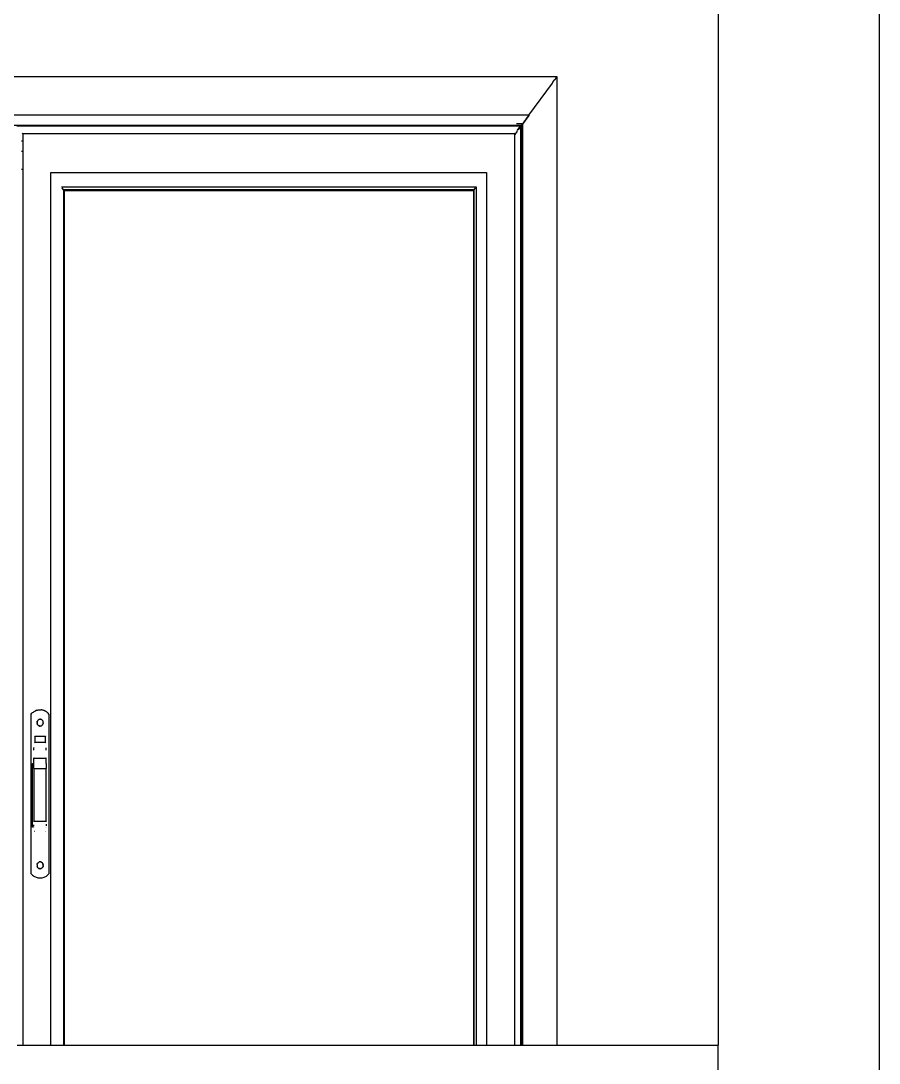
# Model space of a CAD drawing. Header units: inches. Extents: x 5914 to 162157, y -20538 to 282354.
# Drawn here: x 154540 to 154585.8, y -19918.1 to -19862.3 of the extents above; entities that cross this region are included whole.
import ezdxf

# ---------------------------------------------------------------- set-up
doc = ezdxf.new("R2010")
doc.units = ezdxf.units.IN
doc.header["$MEASUREMENT"] = 0
doc.layers.add('ELE1 RA', color=1, linetype='Continuous', lineweight=30)
doc.layers.add('HATCH RA', color=8, linetype='Continuous', lineweight=5)

# ---------------------------------------------------------------- blocks, each defined once
blk = doc.blocks.new('TDG')
at = {"layer": 'ELE1 RA'}
for p, q in [((159193.783, -15524.96), (159193.783, -15593.108)), ((159202.783, -15524.96), (159202.783, -15839.96)), ((159184.774, -15538.962), (159124.802, -15538.96)), ((159184.554, -15539.264), (159184.664, -15539.113)), ((159184.664, -15539.113), (159184.671, -15539.103)), ((159184.671, -15539.103), (159184.762, -15538.979)), ((159184.763, -15538.977), (159184.762, -15538.979)), ((159184.763, -15538.977), (159184.767, -15538.971)), ((159184.767, -15538.971), (159184.77, -15538.967)), ((159184.77, -15538.967), (159184.771, -15538.967)), ((159184.773, -15538.963), (159184.771, -15538.967)), ((159184.773, -15538.963), (159184.774, -15538.962)), ((159184.774, -15538.962), (159184.775, -15538.96)), ((159184.787, -15538.96), (159184.775, -15538.96)), ((159184.787, -15593.108), (159184.787, -15538.96)), ((159183.205, -15541.113), (159184.522, -15539.307)), ((159184.522, -15539.307), (159184.529, -15539.298)), ((159184.529, -15539.298), (159184.547, -15539.273)), ((159184.547, -15539.273), (159184.55, -15539.269)), ((159184.55, -15539.269), (159184.551, -15539.268)), ((159184.551, -15539.268), (159184.553, -15539.265)), ((159184.553, -15539.265), (159184.554, -15539.264)), ((159183.199, -15541.102), (159126.378, -15541.102)), ((159183.21, -15541.125), (159182.863, -15541.601)), ((159182.899, -15541.533), (159182.895, -15541.539)), ((159182.9, -15541.532), (159182.899, -15541.533)), ((159182.901, -15541.53), (159182.9, -15541.532)), ((159182.902, -15541.529), (159182.901, -15541.53)), ((159182.903, -15541.527), (159182.902, -15541.529)), ((159182.903, -15541.527), (159182.905, -15541.525)), ((159182.905, -15541.525), (159182.906, -15541.523)), ((159182.906, -15541.523), (159182.907, -15541.522)), ((159182.91, -15541.518), (159182.907, -15541.522)), ((159182.91, -15541.518), (159182.911, -15541.516)), ((159182.911, -15541.516), (159182.913, -15541.514)), ((159182.928, -15541.493), (159182.913, -15541.514)), ((159182.928, -15541.493), (159182.929, -15541.492)), ((159182.929, -15541.492), (159182.945, -15541.47)), ((159182.945, -15541.47), (159182.946, -15541.468)), ((159182.946, -15541.468), (159182.949, -15541.464)), ((159182.949, -15541.464), (159182.95, -15541.462)), ((159182.95, -15541.462), (159182.953, -15541.459)), ((159182.953, -15541.459), (159182.962, -15541.447)), ((159182.962, -15541.447), (159182.969, -15541.436)), ((159182.969, -15541.436), (159182.971, -15541.435)), ((159182.971, -15541.435), (159182.972, -15541.432)), ((159182.972, -15541.432), (159182.974, -15541.431)), ((159182.974, -15541.431), (159182.985, -15541.415)), ((159182.985, -15541.415), (159182.986, -15541.414)), ((159182.986, -15541.414), (159182.987, -15541.412)), ((159182.987, -15541.412), (159182.988, -15541.411)), ((159182.988, -15541.411), (159182.99, -15541.408)), ((159182.991, -15541.406), (159182.99, -15541.408)), ((159182.991, -15541.406), (159182.997, -15541.398)), ((159182.998, -15541.397), (159182.997, -15541.398)), ((159183.004, -15541.389), (159182.998, -15541.397)), ((159183.032, -15541.351), (159183.004, -15541.389)), ((159183.036, -15541.344), (159183.032, -15541.351)), ((159183.045, -15541.333), (159183.036, -15541.344)), ((159183.067, -15541.302), (159183.045, -15541.333)), ((159183.073, -15541.295), (159183.067, -15541.302)), ((159183.073, -15541.295), (159183.074, -15541.293)), ((159183.074, -15541.293), (159183.075, -15541.292)), ((159183.075, -15541.291), (159183.076, -15541.29)), ((159183.075, -15541.292), (159183.075, -15541.291)), ((159183.078, -15541.287), (159183.076, -15541.29)), ((159183.078, -15541.287), (159183.081, -15541.284)), ((159183.079, -15541.268), (159183.09, -15541.265)), ((159183.081, -15541.284), (159183.083, -15541.28)), ((159183.083, -15541.28), (159183.084, -15541.279)), ((159183.084, -15541.279), (159183.085, -15541.277)), ((159183.085, -15541.277), (159183.096, -15541.263)), ((159183.091, -15541.264), (159183.09, -15541.265)), ((159183.096, -15541.263), (159183.094, -15541.271)), ((159183.094, -15541.273), (159183.094, -15541.271)), ((159183.097, -15541.261), (159183.096, -15541.263)), ((159183.098, -15541.26), (159183.097, -15541.261)), ((159183.099, -15541.259), (159183.098, -15541.26)), ((159183.1, -15541.257), (159183.099, -15541.258)), ((159183.099, -15541.258), (159183.099, -15541.259)), ((159183.114, -15541.238), (159183.1, -15541.257)), ((159183.114, -15541.238), (159183.124, -15541.225)), ((159183.125, -15541.223), (159183.124, -15541.225)), ((159183.127, -15541.221), (159183.125, -15541.223)), ((159183.13, -15541.216), (159183.127, -15541.221)), ((159183.13, -15541.216), (159183.14, -15541.202)), ((159183.142, -15541.2), (159183.14, -15541.202)), ((159183.141, -15541.201), (159183.14, -15541.202)), ((159183.185, -15541.141), (159183.142, -15541.2)), ((159183.193, -15541.129), (159183.185, -15541.141)), ((159183.193, -15541.129), (159183.197, -15541.125)), ((159183.197, -15541.125), (159183.199, -15541.121)), ((159183.199, -15541.102), (159183.208, -15541.105)), ((159183.202, -15541.117), (159183.199, -15541.121)), ((159183.202, -15541.117), (159183.205, -15541.114)), ((159183.205, -15541.113), (159183.208, -15541.105)), ((159183.211, -15541.11), (159183.205, -15541.113)), ((159183.205, -15541.114), (159183.205, -15541.113)), ((159183.213, -15541.121), (159183.21, -15541.125)), ((159183.211, -15541.11), (159183.213, -15541.121)), ((159126.784, -15541.66), (159182.793, -15541.66)), ((159154.584, -15541.678), (159154.993, -15541.678)), ((159182.744, -15541.717), (159154.612, -15541.717)), ((159154.993, -15541.678), (159154.974, -15541.704)), ((159154.993, -15541.678), (159154.993, -15541.704)), ((159154.993, -15541.678), (159182.773, -15541.678)), ((159182.561, -15541.996), (159182.428, -15542.179)), ((159182.847, -15541.583), (159182.515, -15541.583)), ((159182.561, -15541.968), (159182.744, -15541.717)), ((159182.65, -15541.875), (159182.612, -15541.927)), ((159182.651, -15541.873), (159182.65, -15541.875)), ((159182.72, -15541.778), (159182.651, -15541.873)), ((159182.744, -15541.745), (159182.72, -15541.778)), ((159182.773, -15541.678), (159182.744, -15541.717)), ((159182.773, -15541.706), (159182.744, -15541.745)), ((159182.744, -15541.717), (159182.744, -15541.745)), ((159182.744, -15541.745), (159182.744, -15593.108)), ((159182.773, -15541.678), (159182.773, -15541.706)), ((159182.773, -15541.706), (159182.775, -15541.703)), ((159182.773, -15541.706), (159182.773, -15593.108)), ((159182.779, -15541.697), (159182.775, -15541.703)), ((159182.779, -15541.697), (159182.781, -15541.694)), ((159182.781, -15541.694), (159182.787, -15541.687)), ((159182.788, -15541.685), (159182.787, -15541.686)), ((159182.787, -15541.686), (159182.787, -15541.687)), ((159182.789, -15541.683), (159182.788, -15541.685)), ((159182.789, -15541.683), (159182.791, -15541.681)), ((159182.791, -15541.681), (159182.803, -15541.664)), ((159182.793, -15541.66), (159182.805, -15541.657)), ((159182.803, -15541.664), (159182.813, -15541.65)), ((159182.805, -15541.657), (159182.813, -15541.65)), ((159182.808, -15541.663), (159182.806, -15541.679)), ((159182.809, -15541.675), (159182.806, -15541.679)), ((159182.808, -15541.663), (159182.813, -15541.65)), ((159182.817, -15541.663), (159182.809, -15541.675)), ((159182.813, -15541.65), (159182.814, -15541.649)), ((159182.814, -15541.649), (159182.815, -15541.648)), ((159182.815, -15541.648), (159182.817, -15541.645)), ((159182.817, -15541.663), (159182.862, -15541.604)), ((159182.818, -15541.644), (159182.817, -15541.645)), ((159182.822, -15541.638), (159182.818, -15541.644)), ((159182.825, -15541.634), (159182.822, -15541.638)), ((159182.83, -15541.628), (159182.825, -15541.634)), ((159182.833, -15541.623), (159182.83, -15541.628)), ((159182.836, -15541.619), (159182.833, -15541.623)), ((159182.838, -15541.617), (159182.836, -15541.619)), ((159182.84, -15541.614), (159182.838, -15541.616)), ((159182.838, -15541.616), (159182.838, -15541.617)), ((159182.841, -15541.612), (159182.84, -15541.614)), ((159182.843, -15541.61), (159182.841, -15541.612)), ((159182.844, -15541.608), (159182.843, -15541.61)), ((159182.849, -15541.601), (159182.844, -15541.608)), ((159182.847, -15541.583), (159182.861, -15541.58)), ((159182.853, -15541.597), (159182.849, -15541.601)), ((159182.859, -15541.588), (159182.853, -15541.597)), ((159182.861, -15541.585), (159182.859, -15541.588)), ((159182.861, -15541.58), (159182.868, -15541.575)), ((159182.868, -15541.575), (159182.861, -15541.585)), ((159182.862, -15541.604), (159182.863, -15541.601)), ((159182.862, -15541.604), (159182.862, -15593.108)), ((159182.863, -15541.601), (159182.864, -15541.585)), ((159182.864, -15541.585), (159182.868, -15541.575)), ((159182.868, -15541.575), (159182.869, -15541.574)), ((159182.869, -15541.574), (159182.871, -15541.572)), ((159182.872, -15541.57), (159182.871, -15541.572)), ((159182.873, -15541.568), (159182.872, -15541.57)), ((159182.874, -15541.566), (159182.873, -15541.568)), ((159182.875, -15541.565), (159182.874, -15541.566)), ((159182.875, -15541.565), (159182.876, -15541.564)), ((159182.876, -15541.564), (159182.877, -15541.563)), ((159182.877, -15541.563), (159182.879, -15541.56)), ((159182.879, -15541.56), (159182.88, -15541.558)), ((159182.88, -15541.558), (159182.882, -15541.556)), ((159182.882, -15541.556), (159182.883, -15541.555)), ((159182.883, -15541.555), (159182.885, -15541.552)), ((159182.885, -15541.552), (159182.889, -15541.547)), ((159182.889, -15541.547), (159182.89, -15541.545)), ((159182.892, -15541.542), (159182.89, -15541.545)), ((159182.893, -15541.541), (159182.892, -15541.542)), ((159182.894, -15541.54), (159182.893, -15541.541)), ((159182.895, -15541.539), (159182.894, -15541.54)), ((159154.929, -15542.561), (159154.853, -15542.561)), ((159154.929, -15542.151), (159154.905, -15542.118)), ((159182.428, -15542.151), (159154.929, -15542.151)), ((159154.929, -15542.151), (159154.929, -15542.561)), ((159154.929, -15542.561), (159154.929, -15543.119)), ((159182.452, -15542.118), (159182.428, -15542.151)), ((159182.428, -15542.179), (159182.428, -15542.151)), ((159182.428, -15593.108), (159182.428, -15542.179)), ((159154.853, -15543.119), (159154.929, -15543.119)), ((159154.929, -15543.119), (159154.929, -15544.141)), ((159154.929, -15544.141), (159154.853, -15544.141)), ((159154.929, -15544.141), (159154.929, -15593.108)), ((159156.498, -15593.108), (159156.498, -15544.303)), ((159156.506, -15544.313), (159180.851, -15544.313)), ((159156.506, -15593.108), (159156.506, -15544.313)), ((159180.851, -15544.313), (159180.851, -15593.108)), ((159180.858, -15593.108), (159180.858, -15544.303)), ((159157.091, -15545.116), (159180.266, -15545.116)), ((159157.21, -15545.279), (159157.134, -15545.175)), ((159157.21, -15545.279), (159157.21, -15593.108)), ((159180.146, -15545.279), (159157.21, -15545.279)), ((159157.239, -15545.319), (159157.21, -15545.279)), ((159157.239, -15545.319), (159180.118, -15545.319)), ((159157.239, -15545.319), (159157.239, -15593.108)), ((159180.146, -15545.279), (159180.118, -15545.319)), ((159180.118, -15545.319), (159180.118, -15593.108)), ((159180.146, -15545.279), (159180.222, -15545.175)), ((159180.146, -15593.108), (159180.146, -15545.279)), ((159180.266, -15545.116), (159180.266, -15593.108)), ((159155.408, -15574.587), (159155.444, -15574.546)), ((159155.408, -15583.524), (159155.408, -15574.587)), ((159155.444, -15574.546), (159155.482, -15574.509)), ((159155.482, -15574.509), (159155.523, -15574.476)), ((159155.523, -15574.476), (159155.565, -15574.446)), ((159155.565, -15574.446), (159155.609, -15574.42)), ((159155.609, -15574.42), (159155.655, -15574.397)), ((159155.702, -15574.379), (159155.655, -15574.397)), ((159155.702, -15574.379), (159155.751, -15574.364)), ((159155.751, -15574.364), (159155.8, -15574.354)), ((159155.8, -15574.354), (159155.85, -15574.347)), ((159155.85, -15574.347), (159155.901, -15574.345)), ((159155.901, -15574.345), (159155.952, -15574.347)), ((159156.002, -15574.354), (159155.952, -15574.347)), ((159156.051, -15574.364), (159156.002, -15574.354)), ((159156.051, -15574.364), (159156.1, -15574.379)), ((159156.1, -15574.379), (159156.147, -15574.397)), ((159156.147, -15574.397), (159156.193, -15574.42)), ((159156.237, -15574.446), (159156.193, -15574.42)), ((159156.237, -15574.446), (159156.28, -15574.476)), ((159156.32, -15574.509), (159156.28, -15574.476)), ((159156.32, -15574.509), (159156.358, -15574.546)), ((159156.394, -15574.587), (159156.358, -15574.546)), ((159156.394, -15574.587), (159156.394, -15583.524)), ((159155.731, -15575.048), (159155.73, -15575.051)), ((159155.73, -15575.051), (159155.73, -15575.058)), ((159155.73, -15575.061), (159155.73, -15575.058)), ((159155.73, -15575.065), (159155.73, -15575.061)), ((159155.73, -15575.068), (159155.73, -15575.065)), ((159155.73, -15575.068), (159155.73, -15575.07)), ((159155.73, -15575.07), (159155.73, -15575.071)), ((159155.73, -15575.075), (159155.73, -15575.071)), ((159155.73, -15575.078), (159155.73, -15575.075)), ((159155.73, -15575.082), (159155.73, -15575.078)), ((159155.73, -15575.085), (159155.73, -15575.082)), ((159155.73, -15575.085), (159155.73, -15575.088)), ((159155.731, -15575.092), (159155.73, -15575.088)), ((159155.731, -15575.041), (159155.732, -15575.038)), ((159155.731, -15575.044), (159155.731, -15575.041)), ((159155.731, -15575.044), (159155.731, -15575.048)), ((159155.731, -15575.095), (159155.731, -15575.092)), ((159155.731, -15575.095), (159155.731, -15575.098)), ((159155.731, -15575.098), (159155.732, -15575.102)), ((159155.733, -15575.034), (159155.732, -15575.038)), ((159155.732, -15575.102), (159155.733, -15575.105)), ((159155.733, -15575.034), (159155.734, -15575.028)), ((159155.733, -15575.105), (159155.733, -15575.109)), ((159155.734, -15575.112), (159155.733, -15575.109)), ((159155.734, -15575.024), (159155.735, -15575.021)), ((159155.734, -15575.028), (159155.734, -15575.024)), ((159155.735, -15575.119), (159155.734, -15575.112)), ((159155.736, -15575.018), (159155.735, -15575.021)), ((159155.735, -15575.119), (159155.736, -15575.121)), ((159155.737, -15575.014), (159155.736, -15575.018)), ((159155.736, -15575.121), (159155.737, -15575.125)), ((159155.737, -15575.014), (159155.738, -15575.011)), ((159155.737, -15575.125), (159155.738, -15575.129)), ((159155.738, -15575.009), (159155.744, -15574.993)), ((159155.738, -15575.011), (159155.738, -15575.009)), ((159155.739, -15575.132), (159155.738, -15575.129)), ((159155.74, -15575.136), (159155.739, -15575.132)), ((159155.741, -15575.139), (159155.74, -15575.136)), ((159155.742, -15575.142), (159155.741, -15575.139)), ((159155.742, -15575.142), (159155.743, -15575.145)), ((159155.744, -15575.148), (159155.743, -15575.145)), ((159155.744, -15574.993), (159155.745, -15574.989)), ((159155.745, -15575.15), (159155.744, -15575.148)), ((159155.745, -15574.988), (159155.746, -15574.986)), ((159155.745, -15574.989), (159155.745, -15574.988)), ((159155.746, -15575.152), (159155.745, -15575.15)), ((159155.745, -15575.15), (159155.745, -15575.151)), ((159155.746, -15575.152), (159155.745, -15575.151)), ((159155.746, -15574.986), (159155.747, -15574.984)), ((159155.746, -15575.152), (159155.747, -15575.154)), ((159155.747, -15574.984), (159155.748, -15574.983)), ((159155.748, -15575.157), (159155.747, -15575.154)), ((159155.749, -15574.98), (159155.748, -15574.983)), ((159155.749, -15575.159), (159155.748, -15575.157)), ((159155.752, -15574.974), (159155.749, -15574.98)), ((159155.75, -15575.161), (159155.749, -15575.159)), ((159155.752, -15575.165), (159155.75, -15575.161)), ((159155.755, -15574.969), (159155.752, -15574.974)), ((159155.752, -15575.165), (159155.753, -15575.167)), ((159155.754, -15575.169), (159155.753, -15575.167)), ((159155.756, -15575.172), (159155.754, -15575.169)), ((159155.757, -15574.964), (159155.755, -15574.969)), ((159155.756, -15575.172), (159155.757, -15575.175)), ((159155.758, -15574.963), (159155.757, -15574.964)), ((159155.759, -15575.177), (159155.757, -15575.175)), ((159155.76, -15574.96), (159155.758, -15574.963)), ((159155.761, -15575.18), (159155.759, -15575.177)), ((159155.762, -15574.957), (159155.76, -15574.96)), ((159155.761, -15575.18), (159155.762, -15575.183)), ((159155.762, -15574.957), (159155.764, -15574.954)), ((159155.764, -15575.186), (159155.762, -15575.183)), ((159155.764, -15574.954), (159155.767, -15574.949)), ((159155.766, -15575.189), (159155.764, -15575.186)), ((159155.766, -15575.189), (159155.768, -15575.191)), ((159155.769, -15574.946), (159155.767, -15574.949)), ((159155.768, -15575.191), (159155.77, -15575.194)), ((159155.769, -15574.946), (159155.771, -15574.944)), ((159155.772, -15575.196), (159155.77, -15575.194)), ((159155.772, -15574.943), (159155.771, -15574.944)), ((159155.773, -15574.941), (159155.772, -15574.943)), ((159155.773, -15575.198), (159155.772, -15575.196)), ((159155.789, -15574.924), (159155.773, -15574.941)), ((159155.774, -15575.199), (159155.773, -15575.198)), ((159155.774, -15575.199), (159155.778, -15575.204)), ((159155.778, -15575.204), (159155.78, -15575.207)), ((159155.78, -15575.207), (159155.783, -15575.209)), ((159155.785, -15575.212), (159155.783, -15575.209)), ((159155.787, -15575.214), (159155.785, -15575.212)), ((159155.789, -15575.216), (159155.787, -15575.214)), ((159155.791, -15574.922), (159155.789, -15574.924)), ((159155.789, -15575.216), (159155.789, -15575.216)), ((159155.789, -15575.216), (159155.797, -15575.223)), ((159155.793, -15574.92), (159155.791, -15574.922)), ((159155.798, -15574.915), (159155.793, -15574.92)), ((159155.801, -15575.227), (159155.797, -15575.223)), ((159155.798, -15574.915), (159155.8, -15574.913)), ((159155.8, -15574.913), (159155.806, -15574.909)), ((159155.804, -15575.229), (159155.801, -15575.227)), ((159155.804, -15575.229), (159155.805, -15575.229)), ((159155.805, -15575.229), (159155.808, -15575.232)), ((159155.806, -15574.909), (159155.808, -15574.908)), ((159155.81, -15574.906), (159155.808, -15574.908)), ((159155.808, -15575.232), (159155.809, -15575.232)), ((159155.814, -15575.236), (159155.809, -15575.232)), ((159155.81, -15574.906), (159155.813, -15574.904)), ((159155.813, -15574.904), (159155.815, -15574.903)), ((159155.813, -15574.904), (159155.814, -15574.904)), ((159155.814, -15574.904), (159155.815, -15574.903)), ((159155.819, -15575.239), (159155.814, -15575.236)), ((159155.816, -15574.902), (159155.815, -15574.903)), ((159155.816, -15574.902), (159155.822, -15574.898)), ((159155.822, -15575.241), (159155.819, -15575.239)), ((159155.822, -15574.898), (159155.824, -15574.897)), ((159155.824, -15575.242), (159155.822, -15575.241)), ((159155.824, -15574.897), (159155.828, -15574.895)), ((159155.829, -15575.245), (159155.824, -15575.242)), ((159155.83, -15574.894), (159155.828, -15574.895)), ((159155.828, -15574.895), (159155.829, -15574.894)), ((159155.83, -15574.894), (159155.829, -15574.894)), ((159155.829, -15575.245), (159155.83, -15575.245)), ((159155.83, -15574.894), (159155.832, -15574.893)), ((159155.832, -15575.246), (159155.83, -15575.245)), ((159155.832, -15574.893), (159155.834, -15574.892)), ((159155.832, -15575.246), (159155.849, -15575.253)), ((159155.834, -15574.892), (159155.837, -15574.891)), ((159155.84, -15574.889), (159155.837, -15574.891)), ((159155.84, -15574.889), (159155.842, -15574.888)), ((159155.845, -15574.887), (159155.842, -15574.888)), ((159155.845, -15574.887), (159155.848, -15574.886)), ((159155.852, -15574.885), (159155.848, -15574.886)), ((159155.849, -15575.253), (159155.85, -15575.254)), ((159155.852, -15575.255), (159155.85, -15575.254)), ((159155.876, -15574.879), (159155.852, -15574.885)), ((159155.855, -15575.256), (159155.852, -15575.255)), ((159155.858, -15575.257), (159155.855, -15575.256)), ((159155.861, -15575.257), (159155.858, -15575.257)), ((159155.861, -15575.257), (159155.867, -15575.259)), ((159155.87, -15575.26), (159155.867, -15575.259)), ((159155.873, -15575.26), (159155.87, -15575.26)), ((159155.873, -15575.26), (159155.876, -15575.261)), ((159155.878, -15574.878), (159155.876, -15574.879)), ((159155.879, -15575.261), (159155.876, -15575.261)), ((159155.878, -15574.878), (159155.884, -15574.877)), ((159155.879, -15575.261), (159155.882, -15575.262)), ((159155.882, -15575.262), (159155.888, -15575.262)), ((159155.884, -15574.877), (159155.887, -15574.877)), ((159155.89, -15574.877), (159155.887, -15574.877)), ((159155.894, -15575.263), (159155.888, -15575.262)), ((159155.894, -15574.877), (159155.89, -15574.877)), ((159155.894, -15574.877), (159155.897, -15574.877)), ((159155.9, -15575.263), (159155.894, -15575.263)), ((159155.9, -15574.877), (159155.897, -15574.877)), ((159155.9, -15574.877), (159155.901, -15574.876)), ((159155.901, -15575.263), (159155.9, -15575.263)), ((159155.901, -15574.876), (159155.903, -15574.877)), ((159155.903, -15575.263), (159155.901, -15575.263)), ((159155.903, -15574.877), (159155.906, -15574.877)), ((159155.903, -15575.263), (159155.909, -15575.263)), ((159155.912, -15574.877), (159155.906, -15574.877)), ((159155.918, -15575.262), (159155.909, -15575.263)), ((159155.915, -15574.877), (159155.912, -15574.877)), ((159155.921, -15574.878), (159155.915, -15574.877)), ((159155.918, -15575.262), (159155.921, -15575.262)), ((159155.921, -15574.878), (159155.927, -15574.879)), ((159155.924, -15575.261), (159155.921, -15575.262)), ((159155.926, -15575.261), (159155.924, -15575.261)), ((159155.926, -15575.261), (159155.951, -15575.255)), ((159155.927, -15574.879), (159155.932, -15574.88)), ((159155.935, -15574.88), (159155.932, -15574.88)), ((159155.935, -15574.88), (159155.938, -15574.881)), ((159155.938, -15574.881), (159155.941, -15574.882)), ((159155.944, -15574.883), (159155.941, -15574.882)), ((159155.947, -15574.884), (159155.944, -15574.883)), ((159155.951, -15574.885), (159155.947, -15574.884)), ((159155.953, -15574.886), (159155.951, -15574.885)), ((159155.951, -15575.255), (159155.954, -15575.253)), ((159155.956, -15574.887), (159155.953, -15574.886)), ((159155.96, -15575.251), (159155.954, -15575.253)), ((159155.956, -15574.887), (159155.958, -15574.888)), ((159155.961, -15574.889), (159155.958, -15574.888)), ((159155.96, -15575.251), (159155.963, -15575.25)), ((159155.967, -15574.891), (159155.961, -15574.889)), ((159155.963, -15575.25), (159155.968, -15575.247)), ((159155.972, -15574.894), (159155.967, -15574.891)), ((159155.968, -15575.247), (159155.973, -15575.245)), ((159155.972, -15574.894), (159155.973, -15574.894)), ((159155.973, -15574.894), (159155.975, -15574.895)), ((159155.973, -15575.245), (159155.977, -15575.243)), ((159155.975, -15574.895), (159155.976, -15574.896)), ((159155.976, -15574.896), (159155.978, -15574.897)), ((159155.995, -15575.232), (159155.977, -15575.243)), ((159155.978, -15574.897), (159155.98, -15574.898)), ((159155.98, -15574.898), (159155.983, -15574.9)), ((159155.983, -15574.9), (159155.986, -15574.902)), ((159155.991, -15574.905), (159155.986, -15574.902)), ((159155.992, -15574.906), (159155.991, -15574.905)), ((159155.993, -15574.907), (159155.992, -15574.906)), ((159155.993, -15574.907), (159155.995, -15574.908)), ((159155.995, -15574.908), (159155.996, -15574.909)), ((159156.014, -15575.216), (159155.995, -15575.232)), ((159155.996, -15574.909), (159155.998, -15574.911)), ((159156.003, -15574.915), (159155.998, -15574.911)), ((159156.003, -15574.915), (159156.006, -15574.917)), ((159156.006, -15574.917), (159156.011, -15574.921)), ((159156.011, -15574.921), (159156.013, -15574.923)), ((159156.013, -15574.923), (159156.014, -15574.924)), ((159156.014, -15574.924), (159156.015, -15574.925)), ((159156.015, -15575.214), (159156.014, -15575.216)), ((159156.015, -15574.925), (159156.017, -15574.928)), ((159156.016, -15575.213), (159156.015, -15575.214)), ((159156.016, -15575.213), (159156.019, -15575.21)), ((159156.017, -15574.928), (159156.02, -15574.93)), ((159156.021, -15575.208), (159156.019, -15575.21)), ((159156.02, -15574.93), (159156.022, -15574.932)), ((159156.025, -15575.203), (159156.021, -15575.208)), ((159156.022, -15574.932), (159156.024, -15574.935)), ((159156.024, -15574.935), (159156.031, -15574.943)), ((159156.025, -15575.203), (159156.029, -15575.198)), ((159156.029, -15575.198), (159156.031, -15575.196)), ((159156.032, -15574.945), (159156.031, -15574.943)), ((159156.035, -15575.19), (159156.031, -15575.196)), ((159156.031, -15575.196), (159156.031, -15575.196)), ((159156.034, -15574.948), (159156.032, -15574.945)), ((159156.034, -15574.948), (159156.036, -15574.951)), ((159156.035, -15575.19), (159156.037, -15575.188)), ((159156.036, -15574.951), (159156.038, -15574.953)), ((159156.037, -15575.188), (159156.039, -15575.185)), ((159156.038, -15574.953), (159156.042, -15574.959)), ((159156.039, -15575.185), (159156.041, -15575.182)), ((159156.042, -15575.179), (159156.041, -15575.182)), ((159156.044, -15574.962), (159156.042, -15574.959)), ((159156.044, -15575.176), (159156.042, -15575.179)), ((159156.044, -15574.962), (159156.045, -15574.964)), ((159156.045, -15575.175), (159156.044, -15575.176)), ((159156.046, -15574.967), (159156.045, -15574.964)), ((159156.045, -15575.175), (159156.055, -15575.154)), ((159156.047, -15574.967), (159156.046, -15574.967)), ((159156.047, -15574.967), (159156.048, -15574.97)), ((159156.048, -15574.97), (159156.049, -15574.972)), ((159156.05, -15574.974), (159156.049, -15574.972)), ((159156.05, -15574.974), (159156.051, -15574.977)), ((159156.051, -15574.977), (159156.052, -15574.978)), ((159156.052, -15574.978), (159156.053, -15574.981)), ((159156.056, -15574.987), (159156.053, -15574.981)), ((159156.055, -15575.154), (159156.056, -15575.153)), ((159156.057, -15574.988), (159156.056, -15574.987)), ((159156.056, -15575.153), (159156.057, -15575.151)), ((159156.065, -15575.014), (159156.057, -15574.988)), ((159156.058, -15575.149), (159156.057, -15575.15)), ((159156.057, -15575.151), (159156.057, -15575.15)), ((159156.065, -15575.125), (159156.058, -15575.149)), ((159156.071, -15575.041), (159156.065, -15575.014)), ((159156.065, -15575.125), (159156.071, -15575.098)), ((159156.073, -15575.07), (159156.071, -15575.041)), ((159156.071, -15575.095), (159156.072, -15575.092)), ((159156.071, -15575.095), (159156.071, -15575.096)), ((159156.071, -15575.096), (159156.071, -15575.098)), ((159156.073, -15575.075), (159156.072, -15575.078)), ((159156.072, -15575.082), (159156.072, -15575.078)), ((159156.072, -15575.085), (159156.072, -15575.082)), ((159156.072, -15575.085), (159156.072, -15575.088)), ((159156.072, -15575.088), (159156.072, -15575.092)), ((159156.073, -15575.071), (159156.073, -15575.07)), ((159156.073, -15575.071), (159156.073, -15575.075)), ((159155.579, -15575.818), (159155.601, -15575.843)), ((159155.601, -15575.843), (159155.601, -15576.181)), ((159156.201, -15575.843), (159155.601, -15575.843)), ((159156.223, -15575.818), (159156.201, -15575.843)), ((159156.201, -15576.181), (159156.201, -15575.843)), ((159155.558, -15576.616), (159155.558, -15576.471)), ((159155.566, -15576.471), (159155.558, -15576.471)), ((159155.601, -15576.181), (159155.579, -15576.205)), ((159156.201, -15576.181), (159155.601, -15576.181)), ((159156.223, -15576.205), (159156.201, -15576.181)), ((159156.244, -15576.471), (159156.237, -15576.471)), ((159156.244, -15576.616), (159156.244, -15576.471)), ((159155.537, -15577.026), (159155.558, -15577.05)), ((159155.558, -15577.05), (159156.244, -15577.05)), ((159155.558, -15577.358), (159155.558, -15577.05)), ((159156.244, -15577.05), (159156.266, -15577.026)), ((159156.244, -15577.358), (159156.244, -15577.05)), ((159155.48, -15580.911), (159155.48, -15577.358)), ((159155.48, -15577.358), (159155.558, -15577.358)), ((159155.558, -15577.63), (159155.558, -15577.358)), ((159155.558, -15577.63), (159156.244, -15577.63)), ((159155.558, -15577.63), (159155.558, -15580.577)), ((159156.244, -15577.358), (159156.266, -15577.358)), ((159156.244, -15577.358), (159156.244, -15577.63)), ((159156.244, -15580.577), (159156.244, -15577.63)), ((159155.558, -15580.577), (159155.537, -15580.601)), ((159155.558, -15580.577), (159156.244, -15580.577)), ((159155.558, -15580.601), (159155.558, -15580.577)), ((159156.244, -15580.577), (159156.266, -15580.601)), ((159156.244, -15580.577), (159156.244, -15580.601)), ((159155.525, -15580.911), (159155.48, -15580.911)), ((159155.558, -15580.812), (159155.558, -15580.781)), ((159155.558, -15580.857), (159155.558, -15580.828)), ((159155.566, -15580.911), (159155.563, -15580.911)), ((159155.573, -15580.911), (159155.568, -15580.911)), ((159155.589, -15581.157), (159155.583, -15581.157)), ((159155.603, -15581.157), (159155.593, -15581.157)), ((159156.182, -15581.157), (159156.188, -15581.157)), ((159156.194, -15581.157), (159156.2, -15581.157)), ((159156.205, -15581.157), (159156.209, -15581.157)), ((159156.213, -15581.157), (159156.217, -15581.157)), ((159156.222, -15580.911), (159156.219, -15580.911)), ((159156.229, -15580.911), (159156.226, -15580.911)), ((159156.234, -15580.911), (159156.232, -15580.911)), ((159156.238, -15580.911), (159156.236, -15580.911)), ((159156.244, -15580.743), (159156.244, -15580.755)), ((159156.244, -15580.767), (159156.244, -15580.781)), ((159156.244, -15580.797), (159156.244, -15580.812)), ((159156.244, -15580.828), (159156.244, -15580.843)), ((159155.777, -15582.91), (159155.775, -15582.912)), ((159155.779, -15582.907), (159155.777, -15582.91)), ((159155.779, -15582.907), (159155.781, -15582.905)), ((159155.781, -15582.905), (159155.783, -15582.902)), ((159155.783, -15582.902), (159155.785, -15582.9)), ((159155.788, -15582.898), (159155.785, -15582.9)), ((159155.788, -15582.898), (159155.789, -15582.895)), ((159155.789, -15582.895), (159155.792, -15582.893)), ((159155.792, -15582.893), (159155.795, -15582.891)), ((159155.795, -15582.891), (159155.797, -15582.889)), ((159155.797, -15582.889), (159155.8, -15582.887)), ((159155.8, -15582.887), (159155.802, -15582.885)), ((159155.807, -15582.881), (159155.802, -15582.885)), ((159155.808, -15582.879), (159155.807, -15582.881)), ((159155.81, -15582.879), (159155.808, -15582.879)), ((159155.81, -15582.879), (159155.815, -15582.875)), ((159155.815, -15582.875), (159155.818, -15582.874)), ((159155.818, -15582.874), (159155.82, -15582.872)), ((159155.823, -15582.871), (159155.82, -15582.872)), ((159155.823, -15582.871), (159155.826, -15582.869)), ((159155.826, -15582.869), (159155.829, -15582.868)), ((159155.831, -15582.866), (159155.829, -15582.866)), ((159155.829, -15582.868), (159155.829, -15582.866)), ((159155.834, -15582.865), (159155.831, -15582.866)), ((159155.834, -15582.865), (159155.84, -15582.862)), ((159155.845, -15582.86), (159155.84, -15582.862)), ((159155.845, -15582.86), (159155.848, -15582.859)), ((159155.852, -15582.856), (159155.848, -15582.859)), ((159155.854, -15582.857), (159155.852, -15582.856)), ((159155.857, -15582.856), (159155.854, -15582.857)), ((159155.863, -15582.854), (159155.857, -15582.856)), ((159155.863, -15582.854), (159155.866, -15582.854)), ((159155.866, -15582.854), (159155.868, -15582.853)), ((159155.871, -15582.852), (159155.868, -15582.853)), ((159155.876, -15582.85), (159155.871, -15582.852)), ((159155.877, -15582.851), (159155.876, -15582.85)), ((159155.88, -15582.851), (159155.877, -15582.851)), ((159155.883, -15582.851), (159155.88, -15582.851)), ((159155.883, -15582.851), (159155.889, -15582.85)), ((159155.895, -15582.85), (159155.889, -15582.85)), ((159155.898, -15582.849), (159155.895, -15582.85)), ((159155.898, -15582.849), (159155.901, -15582.848)), ((159155.898, -15582.849), (159155.901, -15582.849)), ((159155.901, -15582.848), (159155.904, -15582.849)), ((159155.901, -15582.849), (159155.904, -15582.849)), ((159155.907, -15582.85), (159155.904, -15582.849)), ((159155.91, -15582.85), (159155.907, -15582.85)), ((159155.91, -15582.85), (159155.913, -15582.85)), ((159155.913, -15582.85), (159155.916, -15582.85)), ((159155.919, -15582.851), (159155.916, -15582.85)), ((159155.922, -15582.851), (159155.919, -15582.851)), ((159155.925, -15582.851), (159155.922, -15582.851)), ((159155.925, -15582.851), (159155.926, -15582.85)), ((159155.926, -15582.85), (159155.928, -15582.852)), ((159155.931, -15582.852), (159155.928, -15582.852)), ((159155.94, -15582.854), (159155.931, -15582.852)), ((159155.943, -15582.855), (159155.94, -15582.854)), ((159155.943, -15582.855), (159155.949, -15582.857)), ((159155.951, -15582.856), (159155.949, -15582.857)), ((159155.951, -15582.856), (159155.955, -15582.859)), ((159155.955, -15582.859), (159155.96, -15582.861)), ((159155.966, -15582.864), (159155.96, -15582.861)), ((159155.966, -15582.864), (159155.969, -15582.865)), ((159155.969, -15582.865), (159155.972, -15582.867)), ((159155.973, -15582.866), (159155.972, -15582.867)), ((159155.975, -15582.868), (159155.973, -15582.866)), ((159155.975, -15582.868), (159155.977, -15582.87)), ((159155.977, -15582.87), (159155.983, -15582.873)), ((159155.986, -15582.875), (159155.983, -15582.873)), ((159155.986, -15582.875), (159155.991, -15582.878)), ((159155.995, -15582.879), (159155.991, -15582.878)), ((159155.996, -15582.882), (159155.995, -15582.879)), ((159155.996, -15582.882), (159155.998, -15582.883)), ((159156.002, -15582.886), (159155.998, -15582.883)), ((159156.003, -15582.888), (159156.002, -15582.886)), ((159156.003, -15582.888), (159156.005, -15582.889)), ((159156.005, -15582.889), (159156.008, -15582.892)), ((159156.012, -15582.895), (159156.008, -15582.892)), ((159156.014, -15582.895), (159156.012, -15582.895)), ((159156.015, -15582.898), (159156.014, -15582.895)), ((159156.015, -15582.898), (159156.017, -15582.9)), ((159156.017, -15582.9), (159156.019, -15582.902)), ((159156.021, -15582.905), (159156.019, -15582.902)), ((159156.026, -15582.91), (159156.021, -15582.905)), ((159156.03, -15582.915), (159156.026, -15582.91)), ((159156.031, -15582.914), (159156.026, -15582.91)), ((159155.731, -15583.022), (159155.73, -15583.029)), ((159155.73, -15583.036), (159155.73, -15583.029)), ((159155.73, -15583.036), (159155.73, -15583.039)), ((159155.73, -15583.039), (159155.73, -15583.041)), ((159155.73, -15583.041), (159155.731, -15583.07)), ((159155.732, -15583.009), (159155.731, -15583.012)), ((159155.731, -15583.019), (159155.731, -15583.012)), ((159155.731, -15583.022), (159155.731, -15583.019)), ((159155.731, -15583.07), (159155.732, -15583.076)), ((159155.732, -15583.009), (159155.733, -15583.002)), ((159155.733, -15583.079), (159155.732, -15583.076)), ((159155.733, -15583.002), (159155.734, -15582.999)), ((159155.733, -15583.083), (159155.733, -15583.079)), ((159155.733, -15583.083), (159155.735, -15583.089)), ((159155.734, -15582.999), (159155.735, -15582.995)), ((159155.735, -15582.995), (159155.736, -15582.992)), ((159155.735, -15583.089), (159155.736, -15583.096)), ((159155.737, -15582.985), (159155.736, -15582.989)), ((159155.736, -15582.992), (159155.736, -15582.989)), ((159155.736, -15583.096), (159155.737, -15583.097)), ((159155.738, -15582.982), (159155.737, -15582.985)), ((159155.737, -15583.099), (159155.737, -15583.097)), ((159155.737, -15583.099), (159155.739, -15583.105)), ((159155.739, -15582.979), (159155.738, -15582.982)), ((159155.739, -15582.979), (159155.741, -15582.972)), ((159155.74, -15583.109), (159155.739, -15583.105)), ((159155.74, -15583.109), (159155.741, -15583.112)), ((159155.741, -15582.972), (159155.742, -15582.969)), ((159155.741, -15583.112), (159155.742, -15583.115)), ((159155.742, -15582.969), (159155.745, -15582.963)), ((159155.743, -15583.118), (159155.742, -15583.115)), ((159155.744, -15583.121), (159155.743, -15583.118)), ((159155.745, -15583.123), (159155.744, -15583.121)), ((159155.748, -15582.957), (159155.745, -15582.96)), ((159155.745, -15582.96), (159155.745, -15582.963)), ((159155.746, -15583.124), (159155.745, -15583.123)), ((159155.747, -15583.127), (159155.746, -15583.124)), ((159155.747, -15583.127), (159155.748, -15583.13)), ((159155.752, -15582.947), (159155.748, -15582.957)), ((159155.748, -15583.13), (159155.75, -15583.133)), ((159155.75, -15583.133), (159155.753, -15583.139)), ((159155.755, -15582.941), (159155.752, -15582.947)), ((159155.754, -15583.142), (159155.753, -15583.139)), ((159155.754, -15583.142), (159155.756, -15583.145)), ((159155.757, -15582.938), (159155.755, -15582.941)), ((159155.756, -15583.145), (159155.757, -15583.146)), ((159155.758, -15582.936), (159155.757, -15582.938)), ((159155.757, -15583.146), (159155.759, -15583.151)), ((159155.758, -15582.936), (159155.76, -15582.933)), ((159155.759, -15583.151), (159155.761, -15583.154)), ((159155.76, -15582.933), (159155.761, -15582.931)), ((159155.762, -15582.929), (159155.761, -15582.931)), ((159155.763, -15583.157), (159155.761, -15583.154)), ((159155.762, -15582.929), (159155.763, -15582.927)), ((159155.763, -15582.927), (159155.765, -15582.925)), ((159155.765, -15583.159), (159155.763, -15583.157)), ((159155.765, -15582.925), (159155.766, -15582.924)), ((159155.766, -15583.162), (159155.765, -15583.159)), ((159155.767, -15582.922), (159155.766, -15582.924)), ((159155.766, -15583.162), (159155.768, -15583.165)), ((159155.769, -15582.92), (159155.767, -15582.922)), ((159155.77, -15583.168), (159155.768, -15583.165)), ((159155.77, -15582.918), (159155.769, -15582.92)), ((159155.77, -15582.918), (159155.772, -15582.916)), ((159155.772, -15583.168), (159155.77, -15583.168)), ((159155.772, -15582.916), (159155.773, -15582.914)), ((159155.773, -15582.914), (159155.772, -15582.914)), ((159155.772, -15582.916), (159155.772, -15582.914)), ((159155.772, -15583.168), (159155.772, -15583.17)), ((159155.772, -15583.17), (159155.774, -15583.173)), ((159155.773, -15582.914), (159155.775, -15582.912)), ((159155.779, -15583.178), (159155.774, -15583.173)), ((159155.781, -15583.18), (159155.779, -15583.178)), ((159155.781, -15583.18), (159155.785, -15583.185)), ((159155.785, -15583.185), (159155.787, -15583.187)), ((159155.789, -15583.187), (159155.787, -15583.187)), ((159155.79, -15583.19), (159155.789, -15583.187)), ((159155.792, -15583.192), (159155.79, -15583.19)), ((159155.792, -15583.192), (159155.794, -15583.193)), ((159155.795, -15583.194), (159155.794, -15583.193)), ((159155.797, -15583.196), (159155.795, -15583.194)), ((159155.797, -15583.196), (159155.799, -15583.198)), ((159155.799, -15583.198), (159155.801, -15583.199)), ((159155.801, -15583.199), (159155.802, -15583.2)), ((159155.802, -15583.2), (159155.804, -15583.202)), ((159155.804, -15583.202), (159155.808, -15583.203)), ((159155.808, -15583.203), (159155.809, -15583.205)), ((159155.809, -15583.205), (159155.814, -15583.209)), ((159155.814, -15583.209), (159155.817, -15583.211)), ((159155.819, -15583.212), (159155.817, -15583.211)), ((159155.825, -15583.216), (159155.819, -15583.212)), ((159155.828, -15583.217), (159155.825, -15583.216)), ((159155.825, -15583.216), (159155.829, -15583.216)), ((159155.829, -15583.216), (159155.852, -15583.226)), ((159155.856, -15583.229), (159155.851, -15583.227)), ((159155.852, -15583.226), (159155.856, -15583.229)), ((159155.859, -15583.23), (159155.856, -15583.229)), ((159155.862, -15583.231), (159155.859, -15583.23)), ((159155.862, -15583.231), (159155.868, -15583.232)), ((159155.871, -15583.233), (159155.868, -15583.232)), ((159155.874, -15583.233), (159155.871, -15583.233)), ((159155.874, -15583.233), (159155.876, -15583.232)), ((159155.876, -15583.232), (159155.877, -15583.234)), ((159155.877, -15583.234), (159155.883, -15583.235)), ((159155.889, -15583.235), (159155.883, -15583.235)), ((159155.889, -15583.235), (159155.892, -15583.235)), ((159155.892, -15583.235), (159155.898, -15583.236)), ((159155.898, -15583.236), (159155.901, -15583.234)), ((159155.901, -15583.234), (159155.904, -15583.236)), ((159155.907, -15583.236), (159155.904, -15583.236)), ((159155.91, -15583.235), (159155.907, -15583.236)), ((159155.913, -15583.235), (159155.91, -15583.235)), ((159155.916, -15583.235), (159155.913, -15583.235)), ((159155.919, -15583.235), (159155.916, -15583.235)), ((159155.922, -15583.234), (159155.919, -15583.235)), ((159155.922, -15583.234), (159155.926, -15583.232)), ((159155.926, -15583.232), (159155.928, -15583.233)), ((159155.928, -15583.233), (159155.931, -15583.233)), ((159155.931, -15583.233), (159155.934, -15583.232)), ((159155.937, -15583.231), (159155.934, -15583.232)), ((159155.942, -15583.23), (159155.937, -15583.231)), ((159155.945, -15583.229), (159155.942, -15583.23)), ((159155.948, -15583.228), (159155.945, -15583.229)), ((159155.948, -15583.228), (159155.951, -15583.226)), ((159155.951, -15583.227), (159155.948, -15583.228)), ((159155.973, -15583.216), (159155.951, -15583.226)), ((159155.973, -15583.216), (159155.976, -15583.216)), ((159155.974, -15583.217), (159155.976, -15583.216)), ((159155.976, -15583.216), (159155.979, -15583.215)), ((159155.982, -15583.213), (159155.979, -15583.215)), ((159155.987, -15583.21), (159155.982, -15583.213)), ((159155.99, -15583.208), (159155.987, -15583.21)), ((159155.99, -15583.208), (159155.992, -15583.206)), ((159155.992, -15583.206), (159155.995, -15583.203)), ((159155.992, -15583.206), (159155.995, -15583.204)), ((159155.995, -15583.203), (159156.014, -15583.187)), ((159156.014, -15583.187), (159156.031, -15583.168)), ((159156.032, -15582.918), (159156.03, -15582.915)), ((159156.032, -15582.918), (159156.031, -15582.914)), ((159156.031, -15583.168), (159156.045, -15583.146)), ((159156.034, -15582.92), (159156.032, -15582.918)), ((159156.036, -15582.923), (159156.034, -15582.92)), ((159156.038, -15582.926), (159156.036, -15582.923)), ((159156.039, -15582.928), (159156.038, -15582.926)), ((159156.039, -15582.928), (159156.041, -15582.931)), ((159156.041, -15582.931), (159156.043, -15582.934)), ((159156.045, -15582.937), (159156.043, -15582.934)), ((159156.045, -15582.936), (159156.043, -15582.934)), ((159156.045, -15582.937), (159156.045, -15582.936)), ((159156.045, -15582.937), (159156.046, -15582.94)), ((159156.047, -15583.144), (159156.045, -15583.146)), ((159156.046, -15582.94), (159156.048, -15582.943)), ((159156.049, -15583.141), (159156.047, -15583.144)), ((159156.049, -15582.946), (159156.048, -15582.943)), ((159156.051, -15582.949), (159156.049, -15582.946)), ((159156.05, -15583.138), (159156.049, -15583.141)), ((159156.053, -15583.132), (159156.05, -15583.138)), ((159156.051, -15582.949), (159156.052, -15582.952)), ((159156.052, -15582.952), (159156.054, -15582.955)), ((159156.053, -15583.132), (159156.055, -15583.129)), ((159156.055, -15582.958), (159156.054, -15582.955)), ((159156.057, -15582.96), (159156.055, -15582.958)), ((159156.055, -15583.129), (159156.056, -15583.125)), ((159156.056, -15582.961), (159156.057, -15582.96)), ((159156.058, -15582.964), (159156.056, -15582.961)), ((159156.057, -15583.123), (159156.056, -15583.125)), ((159156.059, -15583.119), (159156.057, -15583.123)), ((159156.061, -15582.973), (159156.058, -15582.964)), ((159156.059, -15583.119), (159156.06, -15583.116)), ((159156.061, -15583.113), (159156.06, -15583.116)), ((159156.061, -15582.973), (159156.062, -15582.977)), ((159156.062, -15583.109), (159156.061, -15583.113)), ((159156.062, -15582.977), (159156.063, -15582.98)), ((159156.064, -15583.103), (159156.062, -15583.109)), ((159156.064, -15582.983), (159156.063, -15582.98)), ((159156.065, -15582.985), (159156.064, -15582.983)), ((159156.065, -15583.1), (159156.064, -15583.103)), ((159156.066, -15582.989), (159156.065, -15582.985)), ((159156.065, -15583.097), (159156.067, -15583.093)), ((159156.065, -15583.097), (159156.065, -15583.1)), ((159156.067, -15582.993), (159156.066, -15582.989)), ((159156.067, -15582.993), (159156.067, -15582.996)), ((159156.068, -15582.999), (159156.067, -15582.996)), ((159156.068, -15583.086), (159156.067, -15583.09)), ((159156.067, -15583.09), (159156.067, -15583.093)), ((159156.068, -15582.999), (159156.069, -15583.006)), ((159156.068, -15583.086), (159156.069, -15583.083)), ((159156.069, -15583.006), (159156.07, -15583.009)), ((159156.07, -15583.076), (159156.069, -15583.08)), ((159156.069, -15583.083), (159156.069, -15583.08)), ((159156.07, -15583.009), (159156.071, -15583.012)), ((159156.071, -15583.07), (159156.07, -15583.073)), ((159156.07, -15583.073), (159156.07, -15583.076)), ((159156.071, -15583.016), (159156.071, -15583.012)), ((159156.071, -15583.021), (159156.071, -15583.016)), ((159156.072, -15583.037), (159156.071, -15583.021)), ((159156.071, -15583.066), (159156.072, -15583.063)), ((159156.071, -15583.07), (159156.071, -15583.066)), ((159156.073, -15583.039), (159156.072, -15583.037)), ((159156.073, -15583.046), (159156.072, -15583.05)), ((159156.072, -15583.05), (159156.072, -15583.056)), ((159156.072, -15583.056), (159156.072, -15583.063)), ((159156.073, -15583.039), (159156.073, -15583.041)), ((159156.073, -15583.041), (159156.073, -15583.043)), ((159156.073, -15583.046), (159156.073, -15583.043)), ((159155.408, -15583.524), (159155.444, -15583.564)), ((159155.482, -15583.601), (159155.444, -15583.564)), ((159155.482, -15583.601), (159155.523, -15583.635)), ((159155.565, -15583.665), (159155.523, -15583.635)), ((159155.609, -15583.691), (159155.565, -15583.665)), ((159155.655, -15583.713), (159155.609, -15583.691)), ((159155.702, -15583.732), (159155.655, -15583.713)), ((159155.751, -15583.747), (159155.702, -15583.732)), ((159155.8, -15583.757), (159155.751, -15583.747)), ((159155.85, -15583.764), (159155.8, -15583.757)), ((159155.901, -15583.766), (159155.85, -15583.764)), ((159155.952, -15583.764), (159155.901, -15583.766)), ((159156.002, -15583.757), (159155.952, -15583.764)), ((159156.051, -15583.747), (159156.002, -15583.757)), ((159156.1, -15583.732), (159156.051, -15583.747)), ((159156.147, -15583.713), (159156.1, -15583.732)), ((159156.193, -15583.691), (159156.147, -15583.713)), ((159156.237, -15583.665), (159156.193, -15583.691)), ((159156.28, -15583.635), (159156.237, -15583.665)), ((159156.32, -15583.601), (159156.28, -15583.635)), ((159156.358, -15583.564), (159156.32, -15583.601)), ((159156.394, -15583.524), (159156.358, -15583.564)), ((159154.612, -15593.108), (159154.929, -15593.108)), ((159154.929, -15593.108), (159156.498, -15593.108)), ((159156.498, -15593.108), (159156.506, -15593.108)), ((159156.506, -15593.108), (159157.21, -15593.108)), ((159157.21, -15593.108), (159157.239, -15593.108)), ((159157.239, -15593.108), (159180.118, -15593.108)), ((159180.118, -15593.108), (159180.146, -15593.108)), ((159180.146, -15593.108), (159180.266, -15593.108)), ((159180.266, -15593.108), (159180.851, -15593.108)), ((159180.851, -15593.108), (159180.858, -15593.108)), ((159180.858, -15593.108), (159182.428, -15593.108)), ((159182.428, -15593.108), (159182.744, -15593.108)), ((159182.744, -15593.108), (159182.773, -15593.108)), ((159182.773, -15593.108), (159182.862, -15593.108)), ((159182.862, -15593.108), (159184.787, -15593.108)), ((159184.787, -15593.108), (159193.783, -15593.108)), ((159193.783, -15595.108), (159193.783, -15593.108))]:
    blk.add_line(p, q, dxfattribs=at)

msp = doc.modelspace()

# ---------------------------------------------------------------- block references
at = {"layer": 'HATCH RA', "xscale": 0.9568106312292479, "yscale": 0.9568106312292479, "zscale": 0.9568106312292479}
msp.add_blockref('TDG', (2258.922, -4997.452), dxfattribs=at)

doc.saveas('drawing.dxf')
